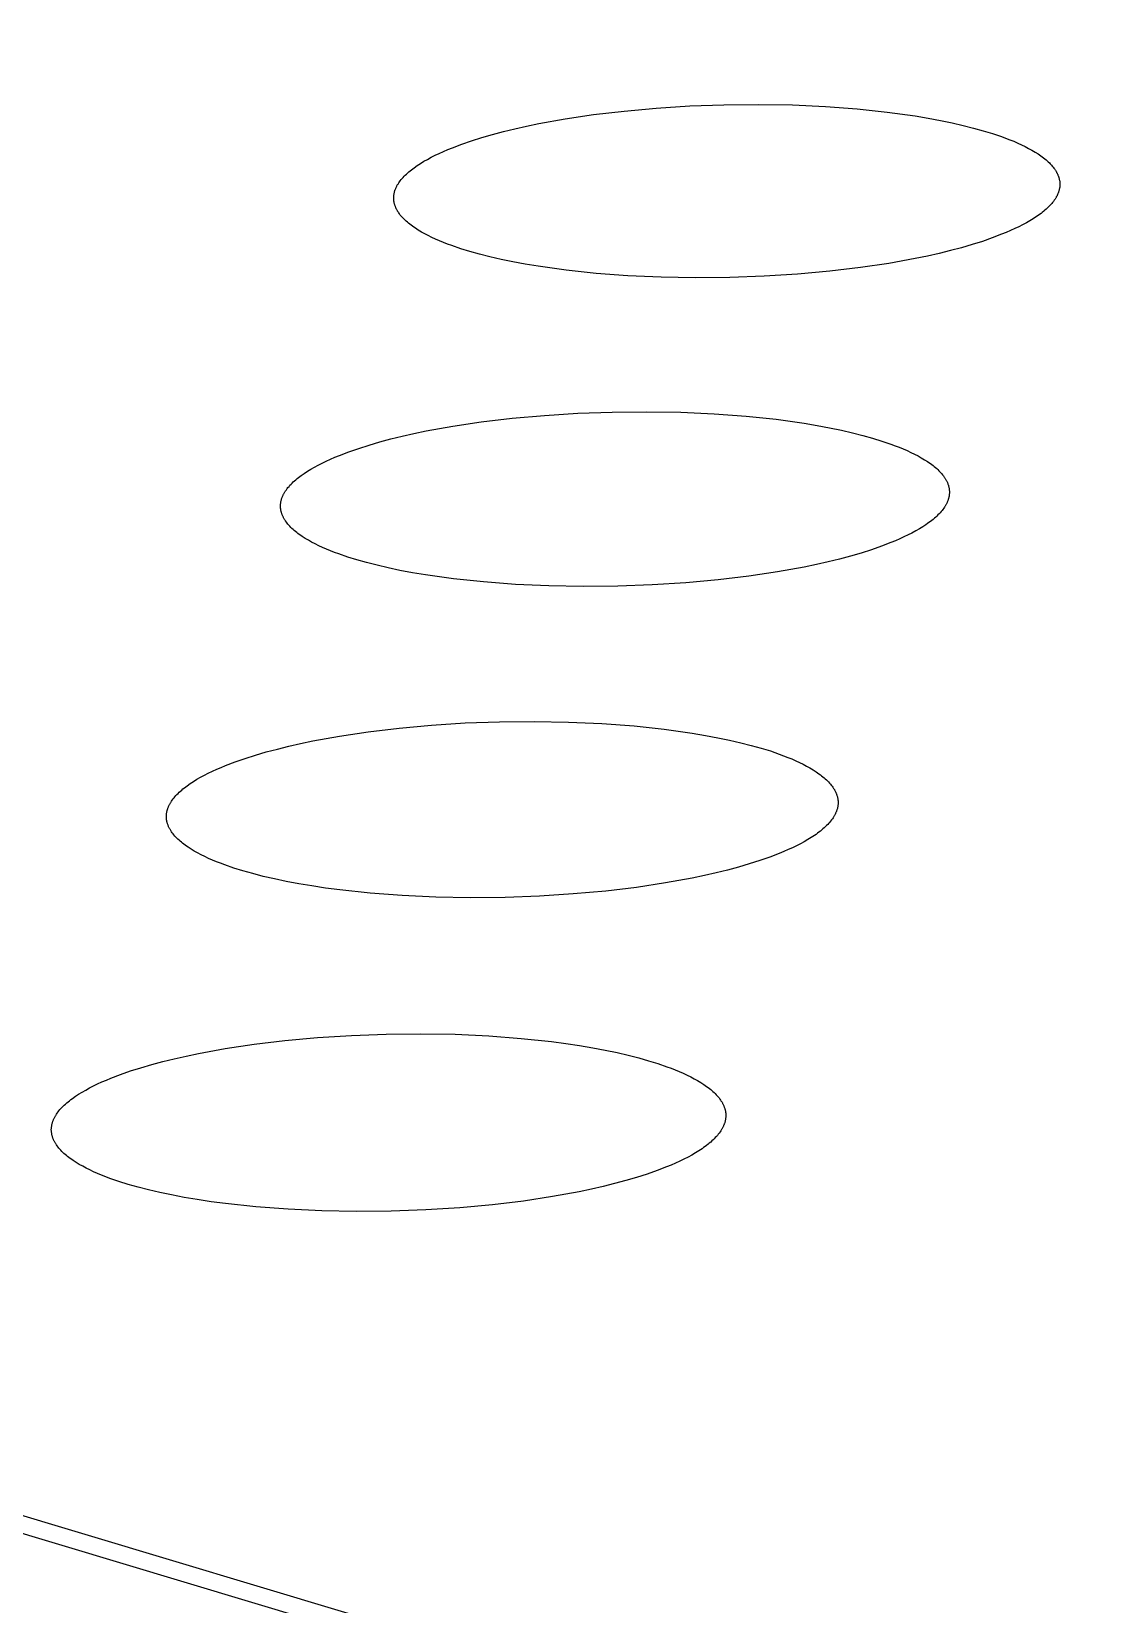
# Model space of a CAD drawing. Header units: millimetres. Extents: x -987 to 2591, y -102 to 2398.
# Drawn here: x -145.34 to -136.16, y 748.66 to 762.25 of the extents above; entities that cross this region are included whole.
import ezdxf

# ---------------------------------------------------------------- set-up
doc = ezdxf.new("R2010")
doc.units = ezdxf.units.MM
doc.header["$MEASUREMENT"] = 0
doc.layers.add('Utwórz2D linie widoczne', color=7, linetype='Continuous', true_color=0x000000)

msp = doc.modelspace()

# ---------------------------------------------------------------- linework, layer by layer
at = {"layer": 'Utwórz2D linie widoczne'}
for p, q in [((-11.03, 709.166), (-188.25, 762.254)), ((-188.303, 762.12), (-11.561, 709.164)), ((-139.648, 761.61), (-139.353, 761.62)), ((-139.353, 761.62), (-139.055, 761.623)), ((-139.055, 761.623), (-138.761, 761.618)), ((-138.761, 761.618), (-138.475, 761.605)), ((-140.954, 761.457), (-140.726, 761.498)), ((-140.726, 761.498), (-140.479, 761.535)), ((-140.479, 761.535), (-140.215, 761.566)), ((-140.215, 761.566), (-139.937, 761.591)), ((-139.937, 761.591), (-139.648, 761.61)), ((-138.475, 761.605), (-138.2, 761.584)), ((-138.2, 761.584), (-137.94, 761.557)), ((-137.94, 761.557), (-137.7, 761.523)), ((-137.7, 761.523), (-137.588, 761.505)), ((-137.588, 761.505), (-137.481, 761.485)), ((-137.481, 761.485), (-137.379, 761.464)), ((-141.445, 761.337), (-141.352, 761.363)), ((-141.352, 761.363), (-141.257, 761.388)), ((-141.257, 761.388), (-141.16, 761.412)), ((-141.16, 761.412), (-141.06, 761.435)), ((-141.06, 761.435), (-140.954, 761.457)), ((-137.379, 761.464), (-137.284, 761.442)), ((-137.284, 761.442), (-137.194, 761.419)), ((-137.194, 761.419), (-137.11, 761.396)), ((-137.11, 761.396), (-137.03, 761.371)), ((-137.03, 761.371), (-136.954, 761.345)), ((-136.954, 761.345), (-136.917, 761.332)), ((-141.814, 761.199), (-141.777, 761.216)), ((-141.777, 761.216), (-141.739, 761.232)), ((-141.739, 761.232), (-141.7, 761.248)), ((-141.7, 761.248), (-141.619, 761.279)), ((-141.619, 761.279), (-141.534, 761.308)), ((-141.534, 761.308), (-141.445, 761.337)), ((-136.917, 761.332), (-136.881, 761.318)), ((-136.881, 761.318), (-136.846, 761.304)), ((-136.846, 761.304), (-136.813, 761.289)), ((-136.813, 761.289), (-136.78, 761.274)), ((-136.78, 761.274), (-136.749, 761.259)), ((-136.749, 761.259), (-136.719, 761.243)), ((-136.719, 761.243), (-136.69, 761.228)), ((-136.69, 761.228), (-136.663, 761.211)), ((-136.663, 761.211), (-136.637, 761.195)), ((-142.042, 761.067), (-142.029, 761.076)), ((-142.029, 761.076), (-142.003, 761.095)), ((-142.003, 761.095), (-141.975, 761.113)), ((-141.975, 761.113), (-141.946, 761.131)), ((-141.946, 761.131), (-141.915, 761.148)), ((-141.915, 761.148), (-141.883, 761.166)), ((-141.883, 761.166), (-141.849, 761.183)), ((-141.849, 761.183), (-141.814, 761.199)), ((-136.637, 761.195), (-136.625, 761.187)), ((-136.625, 761.187), (-136.613, 761.178)), ((-136.613, 761.178), (-136.601, 761.17)), ((-136.601, 761.17), (-136.59, 761.161)), ((-136.59, 761.161), (-136.579, 761.152)), ((-136.579, 761.152), (-136.568, 761.144)), ((-136.568, 761.144), (-136.558, 761.135)), ((-136.558, 761.135), (-136.549, 761.126)), ((-136.549, 761.126), (-136.539, 761.117)), ((-136.539, 761.117), (-136.531, 761.108)), ((-136.531, 761.108), (-136.522, 761.099)), ((-136.522, 761.099), (-136.514, 761.09)), ((-136.514, 761.09), (-136.507, 761.081)), ((-136.507, 761.081), (-136.5, 761.072)), ((-136.5, 761.072), (-136.493, 761.063)), ((-142.173, 760.93), (-142.17, 760.934)), ((-142.17, 760.934), (-142.167, 760.939)), ((-142.167, 760.939), (-142.164, 760.944)), ((-142.164, 760.944), (-142.157, 760.954)), ((-142.157, 760.954), (-142.15, 760.963)), ((-142.15, 760.963), (-142.143, 760.973)), ((-142.143, 760.973), (-142.135, 760.982)), ((-142.135, 760.982), (-142.126, 760.992)), ((-142.126, 760.992), (-142.117, 761.002)), ((-142.117, 761.002), (-142.108, 761.011)), ((-142.108, 761.011), (-142.098, 761.02)), ((-142.098, 761.02), (-142.087, 761.03)), ((-142.087, 761.03), (-142.077, 761.039)), ((-142.077, 761.039), (-142.066, 761.049)), ((-142.066, 761.049), (-142.054, 761.058)), ((-142.054, 761.058), (-142.042, 761.067)), ((-136.493, 761.063), (-136.49, 761.058)), ((-136.49, 761.058), (-136.487, 761.054)), ((-136.487, 761.054), (-136.484, 761.049)), ((-136.484, 761.049), (-136.481, 761.044)), ((-136.481, 761.044), (-136.478, 761.04)), ((-136.478, 761.04), (-136.476, 761.035)), ((-136.476, 761.035), (-136.473, 761.03)), ((-136.473, 761.03), (-136.471, 761.026)), ((-136.471, 761.026), (-136.469, 761.021)), ((-136.469, 761.021), (-136.467, 761.016)), ((-136.467, 761.016), (-136.465, 761.012)), ((-136.465, 761.012), (-136.463, 761.007)), ((-136.463, 761.007), (-136.461, 761.002)), ((-136.461, 761.002), (-136.459, 760.997)), ((-136.459, 760.997), (-136.458, 760.993)), ((-136.458, 760.993), (-136.456, 760.988)), ((-136.456, 760.988), (-136.455, 760.983)), ((-136.455, 760.983), (-136.454, 760.978)), ((-136.454, 760.978), (-136.453, 760.973)), ((-136.453, 760.973), (-136.452, 760.969)), ((-136.452, 760.969), (-136.451, 760.964)), ((-136.451, 760.964), (-136.45, 760.959)), ((-136.45, 760.959), (-136.45, 760.954)), ((-136.45, 760.954), (-136.449, 760.95)), ((-136.449, 760.95), (-136.449, 760.945)), ((-136.449, 760.945), (-136.448, 760.94)), ((-136.448, 760.94), (-136.448, 760.935)), ((-136.448, 760.935), (-136.448, 760.93)), ((-142.207, 760.828), (-142.206, 760.833)), ((-142.207, 760.823), (-142.207, 760.828)), ((-142.207, 760.818), (-142.207, 760.823)), ((-142.207, 760.813), (-142.207, 760.818)), ((-142.207, 760.808), (-142.207, 760.813)), ((-142.207, 760.804), (-142.207, 760.808)), ((-142.207, 760.799), (-142.207, 760.804)), ((-142.206, 760.794), (-142.207, 760.799)), ((-142.206, 760.837), (-142.205, 760.842)), ((-142.206, 760.833), (-142.206, 760.837)), ((-142.205, 760.842), (-142.204, 760.847)), ((-142.204, 760.847), (-142.203, 760.852)), ((-142.203, 760.852), (-142.202, 760.857)), ((-142.202, 760.857), (-142.201, 760.862)), ((-142.201, 760.862), (-142.2, 760.867)), ((-142.2, 760.867), (-142.199, 760.871)), ((-142.199, 760.871), (-142.197, 760.876)), ((-142.197, 760.876), (-142.196, 760.881)), ((-142.196, 760.881), (-142.194, 760.886)), ((-142.194, 760.886), (-142.192, 760.891)), ((-142.192, 760.891), (-142.19, 760.896)), ((-142.19, 760.896), (-142.188, 760.9)), ((-142.188, 760.9), (-142.186, 760.905)), ((-142.186, 760.905), (-142.184, 760.91)), ((-142.184, 760.91), (-142.181, 760.915)), ((-142.181, 760.915), (-142.179, 760.92)), ((-142.179, 760.92), (-142.176, 760.925)), ((-142.176, 760.925), (-142.173, 760.93)), ((-136.49, 760.804), (-136.497, 760.795)), ((-136.487, 760.809), (-136.49, 760.804)), ((-136.484, 760.814), (-136.487, 760.809)), ((-136.481, 760.819), (-136.484, 760.814)), ((-136.479, 760.824), (-136.481, 760.819)), ((-136.476, 760.828), (-136.479, 760.824)), ((-136.473, 760.833), (-136.476, 760.828)), ((-136.471, 760.838), (-136.473, 760.833)), ((-136.469, 760.843), (-136.471, 760.838)), ((-136.467, 760.848), (-136.469, 760.843)), ((-136.465, 760.853), (-136.467, 760.848)), ((-136.463, 760.858), (-136.465, 760.853)), ((-136.461, 760.862), (-136.463, 760.858)), ((-136.459, 760.867), (-136.461, 760.862)), ((-136.458, 760.872), (-136.459, 760.867)), ((-136.456, 760.877), (-136.458, 760.872)), ((-136.455, 760.882), (-136.456, 760.877)), ((-136.454, 760.887), (-136.455, 760.882)), ((-136.453, 760.891), (-136.454, 760.887)), ((-136.452, 760.896), (-136.453, 760.891)), ((-136.451, 760.901), (-136.452, 760.896)), ((-136.45, 760.906), (-136.451, 760.901)), ((-136.449, 760.911), (-136.45, 760.906)), ((-136.448, 760.925), (-136.449, 760.921)), ((-136.449, 760.921), (-136.449, 760.916)), ((-136.449, 760.916), (-136.449, 760.911)), ((-136.448, 760.93), (-136.448, 760.925)), ((-142.206, 760.789), (-142.206, 760.794)), ((-142.205, 760.784), (-142.206, 760.789)), ((-142.204, 760.78), (-142.205, 760.784)), ((-142.203, 760.775), (-142.204, 760.78)), ((-142.202, 760.77), (-142.203, 760.775)), ((-142.201, 760.765), (-142.202, 760.77)), ((-142.2, 760.76), (-142.201, 760.765)), ((-142.198, 760.756), (-142.2, 760.76)), ((-142.197, 760.751), (-142.198, 760.756)), ((-142.195, 760.746), (-142.197, 760.751)), ((-142.193, 760.741), (-142.195, 760.746)), ((-142.192, 760.737), (-142.193, 760.741)), ((-142.19, 760.732), (-142.192, 760.737)), ((-142.188, 760.727), (-142.19, 760.732)), ((-142.185, 760.723), (-142.188, 760.727)), ((-142.183, 760.718), (-142.185, 760.723)), ((-142.181, 760.713), (-142.183, 760.718)), ((-142.178, 760.709), (-142.181, 760.713)), ((-142.175, 760.704), (-142.178, 760.709)), ((-142.173, 760.699), (-142.175, 760.704)), ((-142.17, 760.695), (-142.173, 760.699)), ((-142.167, 760.69), (-142.17, 760.695)), ((-142.164, 760.685), (-142.167, 760.69)), ((-142.157, 760.676), (-142.164, 760.685)), ((-142.15, 760.667), (-142.157, 760.676)), ((-142.142, 760.658), (-142.15, 760.667)), ((-136.637, 760.663), (-136.65, 760.653)), ((-136.624, 760.672), (-136.637, 760.663)), ((-136.611, 760.681), (-136.624, 760.672)), ((-136.6, 760.69), (-136.611, 760.681)), ((-136.588, 760.7), (-136.6, 760.69)), ((-136.577, 760.709), (-136.588, 760.7)), ((-136.566, 760.718), (-136.577, 760.709)), ((-136.556, 760.728), (-136.566, 760.718)), ((-136.546, 760.737), (-136.556, 760.728)), ((-136.537, 760.747), (-136.546, 760.737)), ((-136.528, 760.756), (-136.537, 760.747)), ((-136.519, 760.766), (-136.528, 760.756)), ((-136.511, 760.775), (-136.519, 760.766)), ((-136.504, 760.785), (-136.511, 760.775)), ((-136.497, 760.795), (-136.504, 760.785)), ((-142.135, 760.649), (-142.142, 760.658)), ((-142.126, 760.64), (-142.135, 760.649)), ((-142.118, 760.631), (-142.126, 760.64)), ((-142.108, 760.622), (-142.118, 760.631)), ((-142.099, 760.613), (-142.108, 760.622)), ((-142.089, 760.604), (-142.099, 760.613)), ((-142.078, 760.596), (-142.089, 760.604)), ((-142.068, 760.587), (-142.078, 760.596)), ((-142.056, 760.578), (-142.068, 760.587)), ((-142.045, 760.57), (-142.056, 760.578)), ((-142.033, 760.561), (-142.045, 760.57)), ((-142.02, 760.553), (-142.033, 760.561)), ((-141.995, 760.537), (-142.02, 760.553)), ((-141.967, 760.52), (-141.995, 760.537)), ((-136.875, 760.532), (-136.913, 760.516)), ((-136.839, 760.549), (-136.875, 760.532)), ((-136.804, 760.565), (-136.839, 760.549)), ((-136.77, 760.582), (-136.804, 760.565)), ((-136.738, 760.6), (-136.77, 760.582)), ((-136.707, 760.618), (-136.738, 760.6)), ((-136.678, 760.635), (-136.707, 760.618)), ((-136.65, 760.653), (-136.678, 760.635)), ((-141.939, 760.504), (-141.967, 760.52)), ((-141.909, 760.489), (-141.939, 760.504)), ((-141.878, 760.474), (-141.909, 760.489)), ((-141.845, 760.459), (-141.878, 760.474)), ((-141.812, 760.444), (-141.845, 760.459)), ((-141.777, 760.43), (-141.812, 760.444)), ((-141.741, 760.416), (-141.777, 760.43)), ((-141.705, 760.402), (-141.741, 760.416)), ((-141.628, 760.376), (-141.705, 760.402)), ((-137.207, 760.411), (-137.3, 760.384)), ((-137.118, 760.439), (-137.207, 760.411)), ((-137.033, 760.469), (-137.118, 760.439)), ((-136.952, 760.5), (-137.033, 760.469)), ((-136.913, 760.516), (-136.952, 760.5)), ((-141.549, 760.352), (-141.628, 760.376)), ((-141.465, 760.328), (-141.549, 760.352)), ((-141.375, 760.305), (-141.465, 760.328)), ((-141.279, 760.283), (-141.375, 760.305)), ((-141.178, 760.262), (-141.279, 760.283)), ((-141.071, 760.242), (-141.178, 760.262)), ((-137.698, 760.29), (-137.926, 760.249)), ((-137.592, 760.312), (-137.698, 760.29)), ((-137.492, 760.335), (-137.592, 760.312)), ((-137.394, 760.359), (-137.492, 760.335)), ((-137.3, 760.384), (-137.394, 760.359)), ((-140.958, 760.224), (-141.071, 760.242)), ((-140.717, 760.19), (-140.958, 760.224)), ((-140.458, 760.162), (-140.717, 760.19)), ((-140.182, 760.142), (-140.458, 760.162)), ((-139.895, 760.129), (-140.182, 760.142)), ((-139.6, 760.123), (-139.895, 760.129)), ((-139.302, 760.126), (-139.6, 760.123)), ((-139.006, 760.137), (-139.302, 760.126)), ((-138.717, 760.155), (-139.006, 760.137)), ((-138.438, 760.181), (-138.717, 760.155)), ((-138.173, 760.212), (-138.438, 760.181)), ((-137.926, 760.249), (-138.173, 760.212)), ((-141.45, 758.878), (-141.184, 758.91)), ((-141.184, 758.91), (-140.905, 758.935)), ((-140.905, 758.935), (-140.615, 758.954)), ((-140.615, 758.954), (-140.318, 758.964)), ((-140.318, 758.964), (-140.02, 758.967)), ((-140.02, 758.967), (-139.724, 758.962)), ((-139.724, 758.962), (-139.437, 758.949)), ((-139.437, 758.949), (-139.161, 758.928)), ((-139.161, 758.928), (-138.9, 758.901)), ((-138.9, 758.901), (-138.659, 758.867)), ((-142.134, 758.755), (-142.032, 758.778)), ((-142.032, 758.778), (-141.926, 758.8)), ((-141.926, 758.8), (-141.697, 758.841)), ((-141.697, 758.841), (-141.45, 758.878)), ((-138.659, 758.867), (-138.546, 758.848)), ((-138.546, 758.848), (-138.439, 758.828)), ((-138.439, 758.828), (-138.337, 758.807)), ((-138.337, 758.807), (-138.241, 758.784)), ((-138.241, 758.784), (-138.151, 758.762)), ((-138.151, 758.762), (-138.067, 758.738)), ((-142.594, 758.62), (-142.509, 758.65)), ((-142.509, 758.65), (-142.419, 758.678)), ((-142.419, 758.678), (-142.327, 758.705)), ((-142.327, 758.705), (-142.231, 758.731)), ((-142.231, 758.731), (-142.134, 758.755)), ((-138.067, 758.738), (-137.987, 758.713)), ((-137.987, 758.713), (-137.91, 758.687)), ((-137.91, 758.687), (-137.873, 758.673)), ((-137.873, 758.673), (-137.837, 758.659)), ((-137.837, 758.659), (-137.802, 758.645)), ((-137.802, 758.645), (-137.769, 758.63)), ((-137.769, 758.63), (-137.736, 758.615)), ((-142.923, 758.471), (-142.892, 758.488)), ((-142.892, 758.488), (-142.859, 758.506)), ((-142.859, 758.506), (-142.825, 758.523)), ((-142.825, 758.523), (-142.79, 758.54)), ((-142.79, 758.54), (-142.753, 758.557)), ((-142.753, 758.557), (-142.715, 758.573)), ((-142.715, 758.573), (-142.676, 758.589)), ((-142.676, 758.589), (-142.594, 758.62)), ((-137.736, 758.615), (-137.705, 758.6)), ((-137.705, 758.6), (-137.674, 758.584)), ((-137.674, 758.584), (-137.646, 758.568)), ((-137.646, 758.568), (-137.618, 758.552)), ((-137.618, 758.552), (-137.592, 758.535)), ((-137.592, 758.535), (-137.58, 758.527)), ((-137.58, 758.527), (-137.568, 758.519)), ((-137.568, 758.519), (-137.556, 758.51)), ((-137.556, 758.51), (-137.545, 758.501)), ((-137.545, 758.501), (-137.534, 758.493)), ((-137.534, 758.493), (-137.523, 758.484)), ((-143.095, 758.341), (-143.085, 758.35)), ((-143.085, 758.35), (-143.075, 758.36)), ((-143.075, 758.36), (-143.065, 758.369)), ((-143.065, 758.369), (-143.054, 758.379)), ((-143.054, 758.379), (-143.043, 758.388)), ((-143.043, 758.388), (-143.031, 758.397)), ((-143.031, 758.397), (-143.019, 758.407)), ((-143.019, 758.407), (-143.007, 758.416)), ((-143.007, 758.416), (-142.98, 758.434)), ((-142.98, 758.434), (-142.952, 758.453)), ((-142.952, 758.453), (-142.923, 758.471)), ((-137.523, 758.484), (-137.513, 758.475)), ((-137.513, 758.475), (-137.504, 758.466)), ((-137.504, 758.466), (-137.494, 758.457)), ((-137.494, 758.457), (-137.486, 758.448)), ((-137.486, 758.448), (-137.477, 758.439)), ((-137.477, 758.439), (-137.469, 758.43)), ((-137.469, 758.43), (-137.462, 758.421)), ((-137.462, 758.421), (-137.454, 758.412)), ((-137.454, 758.412), (-137.448, 758.402)), ((-137.448, 758.402), (-137.445, 758.398)), ((-137.445, 758.398), (-137.442, 758.393)), ((-137.442, 758.393), (-137.439, 758.388)), ((-137.439, 758.388), (-137.436, 758.384)), ((-137.436, 758.384), (-137.433, 758.379)), ((-137.433, 758.379), (-137.431, 758.374)), ((-137.431, 758.374), (-137.428, 758.37)), ((-137.428, 758.37), (-137.426, 758.365)), ((-137.426, 758.365), (-137.423, 758.36)), ((-137.423, 758.36), (-137.421, 758.355)), ((-137.421, 758.355), (-137.419, 758.351)), ((-137.419, 758.351), (-137.417, 758.346)), ((-143.177, 758.209), (-143.176, 758.214)), ((-143.176, 758.214), (-143.174, 758.219)), ((-143.174, 758.219), (-143.172, 758.224)), ((-143.172, 758.224), (-143.17, 758.229)), ((-143.17, 758.229), (-143.168, 758.234)), ((-143.168, 758.234), (-143.166, 758.239)), ((-143.166, 758.239), (-143.164, 758.244)), ((-143.164, 758.244), (-143.162, 758.248)), ((-143.162, 758.248), (-143.159, 758.253)), ((-143.159, 758.253), (-143.157, 758.258)), ((-143.157, 758.258), (-143.154, 758.263)), ((-143.154, 758.263), (-143.151, 758.268)), ((-143.151, 758.268), (-143.148, 758.273)), ((-143.148, 758.273), (-143.145, 758.278)), ((-143.145, 758.278), (-143.142, 758.283)), ((-143.142, 758.283), (-143.135, 758.292)), ((-143.135, 758.292), (-143.128, 758.302)), ((-143.128, 758.302), (-143.121, 758.312)), ((-143.121, 758.312), (-143.112, 758.321)), ((-143.112, 758.321), (-143.104, 758.331)), ((-143.104, 758.331), (-143.095, 758.341)), ((-137.417, 758.346), (-137.416, 758.341)), ((-137.416, 758.341), (-137.414, 758.336)), ((-137.414, 758.336), (-137.412, 758.332)), ((-137.411, 758.215), (-137.413, 758.21)), ((-137.412, 758.332), (-137.411, 758.327)), ((-137.411, 758.327), (-137.41, 758.322)), ((-137.41, 758.22), (-137.411, 758.215)), ((-137.41, 758.322), (-137.408, 758.317)), ((-137.409, 758.225), (-137.41, 758.22)), ((-137.407, 758.23), (-137.409, 758.225)), ((-137.408, 758.317), (-137.407, 758.312)), ((-137.407, 758.312), (-137.406, 758.307)), ((-137.406, 758.235), (-137.407, 758.23)), ((-137.406, 758.307), (-137.406, 758.303)), ((-137.406, 758.303), (-137.405, 758.298)), ((-137.405, 758.244), (-137.406, 758.239)), ((-137.406, 758.239), (-137.406, 758.235)), ((-137.405, 758.298), (-137.404, 758.293)), ((-137.404, 758.249), (-137.405, 758.244)), ((-137.404, 758.293), (-137.404, 758.288)), ((-137.404, 758.288), (-137.403, 758.283)), ((-137.403, 758.259), (-137.404, 758.254)), ((-137.404, 758.254), (-137.404, 758.249)), ((-137.403, 758.283), (-137.403, 758.278)), ((-137.403, 758.278), (-137.403, 758.274)), ((-137.403, 758.274), (-137.403, 758.269)), ((-137.403, 758.269), (-137.403, 758.264)), ((-137.403, 758.264), (-137.403, 758.259)), ((-143.186, 758.156), (-143.185, 758.16)), ((-143.186, 758.151), (-143.186, 758.156)), ((-143.186, 758.146), (-143.186, 758.151)), ((-143.185, 758.141), (-143.186, 758.146)), ((-143.185, 758.17), (-143.184, 758.175)), ((-143.185, 758.165), (-143.185, 758.17)), ((-143.185, 758.16), (-143.185, 758.165)), ((-143.185, 758.136), (-143.185, 758.141)), ((-143.185, 758.131), (-143.185, 758.136)), ((-143.184, 758.126), (-143.185, 758.131)), ((-143.184, 758.18), (-143.183, 758.185)), ((-143.184, 758.175), (-143.184, 758.18)), ((-143.183, 758.122), (-143.184, 758.126)), ((-143.183, 758.185), (-143.182, 758.19)), ((-143.183, 758.117), (-143.183, 758.122)), ((-143.182, 758.112), (-143.183, 758.117)), ((-143.182, 758.19), (-143.181, 758.195)), ((-143.181, 758.107), (-143.182, 758.112)), ((-143.181, 758.195), (-143.18, 758.2)), ((-143.179, 758.102), (-143.181, 758.107)), ((-143.18, 758.2), (-143.178, 758.204)), ((-143.178, 758.098), (-143.179, 758.102)), ((-143.178, 758.204), (-143.177, 758.209)), ((-143.177, 758.093), (-143.178, 758.098)), ((-143.175, 758.088), (-143.177, 758.093)), ((-143.174, 758.083), (-143.175, 758.088)), ((-143.172, 758.078), (-143.174, 758.083)), ((-143.17, 758.074), (-143.172, 758.078)), ((-137.492, 758.084), (-137.502, 758.074)), ((-137.483, 758.093), (-137.492, 758.084)), ((-137.475, 758.103), (-137.483, 758.093)), ((-137.467, 758.113), (-137.475, 758.103)), ((-137.459, 758.122), (-137.467, 758.113)), ((-137.452, 758.132), (-137.459, 758.122)), ((-137.446, 758.142), (-137.452, 758.132)), ((-137.442, 758.147), (-137.446, 758.142)), ((-137.439, 758.151), (-137.442, 758.147)), ((-137.436, 758.156), (-137.439, 758.151)), ((-137.434, 758.161), (-137.436, 758.156)), ((-137.431, 758.166), (-137.434, 758.161)), ((-137.429, 758.171), (-137.431, 758.166)), ((-137.426, 758.176), (-137.429, 758.171)), ((-137.424, 758.181), (-137.426, 758.176)), ((-137.422, 758.186), (-137.424, 758.181)), ((-137.42, 758.191), (-137.422, 758.186)), ((-137.418, 758.195), (-137.42, 758.191)), ((-137.416, 758.2), (-137.418, 758.195)), ((-137.414, 758.205), (-137.416, 758.2)), ((-137.413, 758.21), (-137.414, 758.205)), ((-143.168, 758.069), (-143.17, 758.074)), ((-143.166, 758.064), (-143.168, 758.069)), ((-143.164, 758.059), (-143.166, 758.064)), ((-143.161, 758.055), (-143.164, 758.059)), ((-143.159, 758.05), (-143.161, 758.055)), ((-143.156, 758.045), (-143.159, 758.05)), ((-143.154, 758.04), (-143.156, 758.045)), ((-143.151, 758.036), (-143.154, 758.04)), ((-143.148, 758.031), (-143.151, 758.036)), ((-143.145, 758.026), (-143.148, 758.031)), ((-143.142, 758.022), (-143.145, 758.026)), ((-143.135, 758.012), (-143.142, 758.022)), ((-143.128, 758.003), (-143.135, 758.012)), ((-143.121, 757.994), (-143.128, 758.003)), ((-143.113, 757.985), (-143.121, 757.994)), ((-143.105, 757.976), (-143.113, 757.985)), ((-143.096, 757.967), (-143.105, 757.976)), ((-143.087, 757.958), (-143.096, 757.967)), ((-143.077, 757.949), (-143.087, 757.958)), ((-143.067, 757.94), (-143.077, 757.949)), ((-137.663, 757.953), (-137.694, 757.936)), ((-137.634, 757.971), (-137.663, 757.953)), ((-137.606, 757.99), (-137.634, 757.971)), ((-137.593, 757.999), (-137.606, 757.99)), ((-137.58, 758.008), (-137.593, 757.999)), ((-137.567, 758.017), (-137.58, 758.008)), ((-137.555, 758.027), (-137.567, 758.017)), ((-137.544, 758.036), (-137.555, 758.027)), ((-137.532, 758.046), (-137.544, 758.036)), ((-137.522, 758.055), (-137.532, 758.046)), ((-137.511, 758.065), (-137.522, 758.055)), ((-137.502, 758.074), (-137.511, 758.065)), ((-143.057, 757.931), (-143.067, 757.94)), ((-143.046, 757.923), (-143.057, 757.931)), ((-143.035, 757.914), (-143.046, 757.923)), ((-143.023, 757.905), (-143.035, 757.914)), ((-143.011, 757.897), (-143.023, 757.905)), ((-142.999, 757.888), (-143.011, 757.897)), ((-142.973, 757.872), (-142.999, 757.888)), ((-142.945, 757.855), (-142.973, 757.872)), ((-142.917, 757.839), (-142.945, 757.855)), ((-142.887, 757.824), (-142.917, 757.839)), ((-142.855, 757.808), (-142.887, 757.824)), ((-142.823, 757.793), (-142.855, 757.808)), ((-137.909, 757.835), (-137.991, 757.804)), ((-137.87, 757.851), (-137.909, 757.835)), ((-137.832, 757.867), (-137.87, 757.851)), ((-137.796, 757.884), (-137.832, 757.867)), ((-137.76, 757.901), (-137.796, 757.884)), ((-137.727, 757.918), (-137.76, 757.901)), ((-137.694, 757.936), (-137.727, 757.918)), ((-142.789, 757.779), (-142.823, 757.793)), ((-142.754, 757.764), (-142.789, 757.779)), ((-142.718, 757.75), (-142.754, 757.764)), ((-142.682, 757.737), (-142.718, 757.75)), ((-142.605, 757.71), (-142.682, 757.737)), ((-142.525, 757.686), (-142.605, 757.71)), ((-142.441, 757.662), (-142.525, 757.686)), ((-138.354, 757.693), (-138.451, 757.669)), ((-138.259, 757.718), (-138.354, 757.693)), ((-138.166, 757.745), (-138.259, 757.718)), ((-138.077, 757.774), (-138.166, 757.745)), ((-137.991, 757.804), (-138.077, 757.774)), ((-142.351, 757.639), (-142.441, 757.662)), ((-142.255, 757.617), (-142.351, 757.639)), ((-142.153, 757.595), (-142.255, 757.617)), ((-142.045, 757.575), (-142.153, 757.595)), ((-141.932, 757.556), (-142.045, 757.575)), ((-141.691, 757.522), (-141.932, 757.556)), ((-139.136, 757.545), (-139.402, 757.513)), ((-138.888, 757.582), (-139.136, 757.545)), ((-138.659, 757.624), (-138.888, 757.582)), ((-138.553, 757.646), (-138.659, 757.624)), ((-138.451, 757.669), (-138.553, 757.646)), ((-141.43, 757.495), (-141.691, 757.522)), ((-141.154, 757.474), (-141.43, 757.495)), ((-140.865, 757.461), (-141.154, 757.474)), ((-140.569, 757.455), (-140.865, 757.461)), ((-140.27, 757.458), (-140.569, 757.455)), ((-139.973, 757.469), (-140.27, 757.458)), ((-139.682, 757.487), (-139.973, 757.469)), ((-139.402, 757.513), (-139.682, 757.487)), ((-142.677, 756.163), (-142.428, 756.2)), ((-142.428, 756.2), (-142.161, 756.232)), ((-142.161, 756.232), (-141.881, 756.257)), ((-141.881, 756.257), (-141.59, 756.276)), ((-141.59, 756.276), (-141.292, 756.287)), ((-141.292, 756.287), (-140.992, 756.29)), ((-140.992, 756.29), (-140.696, 756.284)), ((-140.696, 756.284), (-140.407, 756.271)), ((-140.407, 756.271), (-140.129, 756.25)), ((-140.129, 756.25), (-139.868, 756.222)), ((-139.868, 756.222), (-139.626, 756.188)), ((-139.626, 756.188), (-139.513, 756.169)), ((-143.309, 756.026), (-143.213, 756.051)), ((-143.213, 756.051), (-143.115, 756.075)), ((-143.115, 756.075), (-143.013, 756.098)), ((-143.013, 756.098), (-142.906, 756.121)), ((-142.906, 756.121), (-142.677, 756.163)), ((-139.513, 756.169), (-139.405, 756.149)), ((-139.405, 756.149), (-139.303, 756.128)), ((-139.303, 756.128), (-139.206, 756.105)), ((-139.206, 756.105), (-139.116, 756.082)), ((-139.116, 756.082), (-139.031, 756.058)), ((-139.031, 756.058), (-138.951, 756.034)), ((-143.699, 755.892), (-143.66, 755.908)), ((-143.66, 755.908), (-143.578, 755.94)), ((-143.578, 755.94), (-143.492, 755.97)), ((-143.492, 755.97), (-143.402, 755.998)), ((-143.402, 755.998), (-143.309, 756.026)), ((-138.951, 756.034), (-138.874, 756.007)), ((-138.874, 756.007), (-138.837, 755.993)), ((-138.837, 755.993), (-138.801, 755.979)), ((-138.801, 755.979), (-138.766, 755.965)), ((-138.766, 755.965), (-138.732, 755.95)), ((-138.732, 755.95), (-138.699, 755.935)), ((-138.699, 755.935), (-138.668, 755.92)), ((-138.668, 755.92), (-138.638, 755.904)), ((-138.638, 755.904), (-138.609, 755.888)), ((-143.966, 755.753), (-143.937, 755.771)), ((-143.937, 755.771), (-143.908, 755.789)), ((-143.908, 755.789), (-143.877, 755.807)), ((-143.877, 755.807), (-143.844, 755.825)), ((-143.844, 755.825), (-143.81, 755.842)), ((-143.81, 755.842), (-143.774, 755.859)), ((-143.774, 755.859), (-143.737, 755.876)), ((-143.737, 755.876), (-143.699, 755.892)), ((-138.609, 755.888), (-138.581, 755.871)), ((-138.581, 755.871), (-138.555, 755.854)), ((-138.555, 755.854), (-138.543, 755.846)), ((-138.543, 755.846), (-138.531, 755.837)), ((-138.531, 755.837), (-138.519, 755.829)), ((-138.519, 755.829), (-138.508, 755.82)), ((-138.508, 755.82), (-138.497, 755.811)), ((-138.497, 755.811), (-138.486, 755.802)), ((-138.486, 755.802), (-138.476, 755.793)), ((-138.476, 755.793), (-138.466, 755.785)), ((-138.466, 755.785), (-138.457, 755.776)), ((-138.457, 755.776), (-138.448, 755.766)), ((-138.448, 755.766), (-138.44, 755.757)), ((-144.106, 755.629), (-144.098, 755.638)), ((-144.098, 755.638), (-144.09, 755.648)), ((-144.09, 755.648), (-144.081, 755.658)), ((-144.081, 755.658), (-144.071, 755.667)), ((-144.071, 755.667), (-144.061, 755.677)), ((-144.061, 755.677), (-144.051, 755.687)), ((-144.051, 755.687), (-144.04, 755.696)), ((-144.04, 755.696), (-144.029, 755.706)), ((-144.029, 755.706), (-144.017, 755.715)), ((-144.017, 755.715), (-144.005, 755.725)), ((-144.005, 755.725), (-143.992, 755.734)), ((-143.992, 755.734), (-143.966, 755.753)), ((-138.44, 755.757), (-138.432, 755.748)), ((-138.432, 755.748), (-138.424, 755.739)), ((-138.424, 755.739), (-138.417, 755.73)), ((-138.417, 755.73), (-138.41, 755.72)), ((-138.41, 755.72), (-138.407, 755.716)), ((-138.407, 755.716), (-138.404, 755.711)), ((-138.404, 755.711), (-138.401, 755.706)), ((-138.401, 755.706), (-138.398, 755.701)), ((-138.398, 755.701), (-138.396, 755.697)), ((-138.396, 755.697), (-138.393, 755.692)), ((-138.393, 755.692), (-138.391, 755.687)), ((-138.391, 755.687), (-138.388, 755.682)), ((-138.388, 755.682), (-138.386, 755.678)), ((-138.386, 755.678), (-138.384, 755.673)), ((-138.384, 755.673), (-138.382, 755.668)), ((-138.382, 755.668), (-138.38, 755.663)), ((-138.38, 755.663), (-138.378, 755.658)), ((-138.378, 755.658), (-138.377, 755.654)), ((-138.377, 755.654), (-138.375, 755.649)), ((-138.375, 755.649), (-138.374, 755.644)), ((-138.374, 755.644), (-138.372, 755.639)), ((-138.372, 755.639), (-138.371, 755.634)), ((-138.371, 755.634), (-138.37, 755.629)), ((-144.171, 755.491), (-144.17, 755.496)), ((-144.17, 755.496), (-144.169, 755.501)), ((-144.169, 755.501), (-144.168, 755.506)), ((-144.168, 755.506), (-144.167, 755.511)), ((-144.167, 755.511), (-144.166, 755.516)), ((-144.166, 755.516), (-144.165, 755.521)), ((-144.165, 755.521), (-144.163, 755.526)), ((-144.163, 755.526), (-144.162, 755.53)), ((-144.162, 755.53), (-144.16, 755.535)), ((-144.16, 755.535), (-144.159, 755.54)), ((-144.159, 755.54), (-144.157, 755.545)), ((-144.157, 755.545), (-144.155, 755.55)), ((-144.155, 755.55), (-144.153, 755.555)), ((-144.153, 755.555), (-144.15, 755.56)), ((-144.15, 755.56), (-144.148, 755.565)), ((-144.148, 755.565), (-144.146, 755.57)), ((-144.146, 755.57), (-144.143, 755.575)), ((-144.143, 755.575), (-144.14, 755.58)), ((-144.14, 755.58), (-144.137, 755.585)), ((-144.137, 755.585), (-144.134, 755.59)), ((-144.134, 755.59), (-144.131, 755.594)), ((-144.131, 755.594), (-144.128, 755.599)), ((-144.128, 755.599), (-144.121, 755.609)), ((-144.121, 755.609), (-144.114, 755.619)), ((-144.114, 755.619), (-144.106, 755.629)), ((-138.387, 755.497), (-138.389, 755.492)), ((-138.384, 755.502), (-138.387, 755.497)), ((-138.382, 755.507), (-138.384, 755.502)), ((-138.38, 755.511), (-138.382, 755.507)), ((-138.379, 755.516), (-138.38, 755.511)), ((-138.377, 755.521), (-138.379, 755.516)), ((-138.375, 755.526), (-138.377, 755.521)), ((-138.374, 755.531), (-138.375, 755.526)), ((-138.372, 755.536), (-138.374, 755.531)), ((-138.371, 755.541), (-138.372, 755.536)), ((-138.37, 755.546), (-138.371, 755.541)), ((-138.37, 755.629), (-138.369, 755.624)), ((-138.369, 755.551), (-138.37, 755.546)), ((-138.369, 755.624), (-138.368, 755.62)), ((-138.368, 755.556), (-138.369, 755.551)), ((-138.368, 755.62), (-138.367, 755.615)), ((-138.367, 755.566), (-138.368, 755.561)), ((-138.368, 755.561), (-138.368, 755.556)), ((-138.367, 755.615), (-138.367, 755.61)), ((-138.367, 755.61), (-138.366, 755.605)), ((-138.366, 755.571), (-138.367, 755.566)), ((-138.366, 755.605), (-138.366, 755.6)), ((-138.366, 755.6), (-138.366, 755.595)), ((-138.366, 755.595), (-138.366, 755.59)), ((-138.366, 755.59), (-138.366, 755.585)), ((-138.366, 755.585), (-138.366, 755.58)), ((-138.366, 755.58), (-138.366, 755.576)), ((-138.366, 755.576), (-138.366, 755.571)), ((-144.172, 755.481), (-144.171, 755.486)), ((-144.172, 755.476), (-144.172, 755.481)), ((-144.172, 755.471), (-144.172, 755.476)), ((-144.172, 755.466), (-144.172, 755.471)), ((-144.172, 755.462), (-144.172, 755.466)), ((-144.172, 755.457), (-144.172, 755.462)), ((-144.172, 755.452), (-144.172, 755.457)), ((-144.171, 755.447), (-144.172, 755.452)), ((-144.171, 755.486), (-144.171, 755.491)), ((-144.171, 755.442), (-144.171, 755.447)), ((-144.17, 755.437), (-144.171, 755.442)), ((-144.169, 755.432), (-144.17, 755.437)), ((-144.168, 755.427), (-144.169, 755.432)), ((-144.167, 755.422), (-144.168, 755.427)), ((-144.166, 755.418), (-144.167, 755.422)), ((-144.165, 755.413), (-144.166, 755.418)), ((-144.163, 755.408), (-144.165, 755.413)), ((-144.162, 755.403), (-144.163, 755.408)), ((-144.16, 755.398), (-144.162, 755.403)), ((-144.158, 755.393), (-144.16, 755.398)), ((-144.157, 755.389), (-144.158, 755.393)), ((-144.155, 755.384), (-144.157, 755.389)), ((-144.153, 755.379), (-144.155, 755.384)), ((-144.15, 755.374), (-144.153, 755.379)), ((-144.148, 755.37), (-144.15, 755.374)), ((-144.146, 755.365), (-144.148, 755.37)), ((-144.143, 755.36), (-144.146, 755.365)), ((-144.14, 755.355), (-144.143, 755.36)), ((-138.496, 755.36), (-138.507, 755.351)), ((-138.485, 755.37), (-138.496, 755.36)), ((-138.475, 755.38), (-138.485, 755.37)), ((-138.465, 755.389), (-138.475, 755.38)), ((-138.455, 755.399), (-138.465, 755.389)), ((-138.446, 755.409), (-138.455, 755.399)), ((-138.438, 755.418), (-138.446, 755.409)), ((-138.43, 755.428), (-138.438, 755.418)), ((-138.422, 755.438), (-138.43, 755.428)), ((-138.415, 755.448), (-138.422, 755.438)), ((-138.408, 755.457), (-138.415, 755.448)), ((-138.405, 755.462), (-138.408, 755.457)), ((-138.402, 755.467), (-138.405, 755.462)), ((-138.399, 755.472), (-138.402, 755.467)), ((-138.397, 755.477), (-138.399, 755.472)), ((-138.394, 755.482), (-138.397, 755.477)), ((-138.391, 755.487), (-138.394, 755.482)), ((-138.389, 755.492), (-138.391, 755.487)), ((-144.138, 755.351), (-144.14, 755.355)), ((-144.135, 755.346), (-144.138, 755.351)), ((-144.132, 755.341), (-144.135, 755.346)), ((-144.128, 755.336), (-144.132, 755.341)), ((-144.122, 755.327), (-144.128, 755.336)), ((-144.115, 755.318), (-144.122, 755.327)), ((-144.107, 755.308), (-144.115, 755.318)), ((-144.099, 755.299), (-144.107, 755.308)), ((-144.091, 755.29), (-144.099, 755.299)), ((-144.082, 755.281), (-144.091, 755.29)), ((-144.073, 755.272), (-144.082, 755.281)), ((-144.063, 755.263), (-144.073, 755.272)), ((-144.053, 755.254), (-144.063, 755.263)), ((-144.043, 755.245), (-144.053, 755.254)), ((-144.032, 755.236), (-144.043, 755.245)), ((-144.021, 755.228), (-144.032, 755.236)), ((-144.009, 755.219), (-144.021, 755.228)), ((-138.691, 755.232), (-138.725, 755.215)), ((-138.658, 755.25), (-138.691, 755.232)), ((-138.627, 755.268), (-138.658, 755.25)), ((-138.598, 755.286), (-138.627, 755.268)), ((-138.57, 755.304), (-138.598, 755.286)), ((-138.556, 755.313), (-138.57, 755.304)), ((-138.543, 755.323), (-138.556, 755.313)), ((-138.531, 755.332), (-138.543, 755.323)), ((-138.519, 755.341), (-138.531, 755.332)), ((-138.507, 755.351), (-138.519, 755.341)), ((-143.997, 755.211), (-144.009, 755.219)), ((-143.985, 755.202), (-143.997, 755.211)), ((-143.959, 755.185), (-143.985, 755.202)), ((-143.931, 755.169), (-143.959, 755.185)), ((-143.903, 755.153), (-143.931, 755.169)), ((-143.872, 755.137), (-143.903, 755.153)), ((-143.841, 755.121), (-143.872, 755.137)), ((-143.808, 755.106), (-143.841, 755.121)), ((-143.775, 755.091), (-143.808, 755.106)), ((-143.74, 755.077), (-143.775, 755.091)), ((-139.043, 755.086), (-139.133, 755.058)), ((-138.957, 755.116), (-139.043, 755.086)), ((-138.875, 755.148), (-138.957, 755.116)), ((-138.835, 755.164), (-138.875, 755.148)), ((-138.797, 755.181), (-138.835, 755.164)), ((-138.761, 755.197), (-138.797, 755.181)), ((-138.725, 755.215), (-138.761, 755.197)), ((-143.704, 755.063), (-143.74, 755.077)), ((-143.667, 755.049), (-143.704, 755.063)), ((-143.59, 755.022), (-143.667, 755.049)), ((-143.51, 754.997), (-143.59, 755.022)), ((-143.425, 754.974), (-143.51, 754.997)), ((-143.335, 754.95), (-143.425, 754.974)), ((-143.238, 754.928), (-143.335, 754.95)), ((-139.521, 754.957), (-139.628, 754.935)), ((-139.419, 754.981), (-139.521, 754.957)), ((-139.321, 755.005), (-139.419, 754.981)), ((-139.226, 755.03), (-139.321, 755.005)), ((-139.133, 755.058), (-139.226, 755.03)), ((-143.136, 754.907), (-143.238, 754.928)), ((-143.028, 754.886), (-143.136, 754.907)), ((-142.915, 754.867), (-143.028, 754.886)), ((-142.796, 754.849), (-142.915, 754.867)), ((-142.672, 754.833), (-142.796, 754.849)), ((-142.41, 754.805), (-142.672, 754.833)), ((-140.374, 754.823), (-140.655, 754.798)), ((-140.107, 754.855), (-140.374, 754.823)), ((-139.858, 754.893), (-140.107, 754.855)), ((-139.628, 754.935), (-139.858, 754.893)), ((-142.133, 754.784), (-142.41, 754.805)), ((-141.843, 754.771), (-142.133, 754.784)), ((-141.546, 754.765), (-141.843, 754.771)), ((-141.245, 754.768), (-141.546, 754.765)), ((-140.947, 754.779), (-141.245, 754.768)), ((-140.655, 754.798), (-140.947, 754.779)), ((-143.895, 753.42), (-143.664, 753.462)), ((-143.664, 753.462), (-143.414, 753.5)), ((-143.414, 753.5), (-143.147, 753.532)), ((-143.147, 753.532), (-142.865, 753.558)), ((-142.865, 753.558), (-142.572, 753.576)), ((-142.572, 753.576), (-142.273, 753.587)), ((-142.273, 753.587), (-141.972, 753.59)), ((-141.972, 753.59), (-141.675, 753.585)), ((-141.675, 753.585), (-141.384, 753.571)), ((-141.384, 753.571), (-141.106, 753.55)), ((-141.106, 753.55), (-140.844, 753.522)), ((-140.844, 753.522), (-140.72, 753.506)), ((-140.72, 753.506), (-140.601, 753.488)), ((-140.601, 753.488), (-140.487, 753.469)), ((-140.487, 753.469), (-140.379, 753.448)), ((-144.392, 753.296), (-144.299, 753.324)), ((-144.299, 753.324), (-144.203, 753.35)), ((-144.203, 753.35), (-144.104, 753.374)), ((-144.104, 753.374), (-144.002, 753.397)), ((-144.002, 753.397), (-143.895, 753.42)), ((-140.379, 753.448), (-140.276, 753.427)), ((-140.276, 753.427), (-140.179, 753.404)), ((-140.179, 753.404), (-140.089, 753.381)), ((-140.089, 753.381), (-140.004, 753.357)), ((-140.004, 753.357), (-139.923, 753.332)), ((-139.923, 753.332), (-139.846, 753.305)), ((-144.73, 753.173), (-144.691, 753.189)), ((-144.691, 753.189), (-144.652, 753.206)), ((-144.652, 753.206), (-144.569, 753.237)), ((-144.569, 753.237), (-144.483, 753.268)), ((-144.483, 753.268), (-144.392, 753.296)), ((-139.846, 753.305), (-139.809, 753.291)), ((-139.809, 753.291), (-139.773, 753.277)), ((-139.773, 753.277), (-139.738, 753.263)), ((-139.738, 753.263), (-139.704, 753.248)), ((-139.704, 753.248), (-139.671, 753.232)), ((-139.671, 753.232), (-139.639, 753.217)), ((-139.639, 753.217), (-139.609, 753.201)), ((-139.609, 753.201), (-139.58, 753.185)), ((-139.58, 753.185), (-139.552, 753.168)), ((-144.985, 753.03), (-144.959, 753.049)), ((-144.959, 753.049), (-144.931, 753.067)), ((-144.931, 753.067), (-144.901, 753.085)), ((-144.901, 753.085), (-144.869, 753.103)), ((-144.869, 753.103), (-144.837, 753.121)), ((-144.837, 753.121), (-144.802, 753.139)), ((-144.802, 753.139), (-144.767, 753.156)), ((-144.767, 753.156), (-144.73, 753.173)), ((-139.552, 753.168), (-139.526, 753.151)), ((-139.526, 753.151), (-139.514, 753.143)), ((-139.514, 753.143), (-139.502, 753.134)), ((-139.502, 753.134), (-139.49, 753.125)), ((-139.49, 753.125), (-139.478, 753.117)), ((-139.478, 753.117), (-139.467, 753.108)), ((-139.467, 753.108), (-139.457, 753.099)), ((-139.457, 753.099), (-139.447, 753.09)), ((-139.447, 753.09), (-139.437, 753.081)), ((-139.437, 753.081), (-139.428, 753.072)), ((-139.428, 753.072), (-139.419, 753.063)), ((-139.419, 753.063), (-139.41, 753.053)), ((-139.41, 753.053), (-139.402, 753.044)), ((-145.116, 752.904), (-145.108, 752.914)), ((-145.108, 752.914), (-145.101, 752.924)), ((-145.101, 752.924), (-145.092, 752.934)), ((-145.092, 752.934), (-145.084, 752.943)), ((-145.084, 752.943), (-145.075, 752.953)), ((-145.075, 752.953), (-145.065, 752.963)), ((-145.065, 752.963), (-145.055, 752.972)), ((-145.055, 752.972), (-145.044, 752.982)), ((-145.044, 752.982), (-145.034, 752.992)), ((-145.034, 752.992), (-145.022, 753.001)), ((-145.022, 753.001), (-145.01, 753.011)), ((-145.01, 753.011), (-144.998, 753.02)), ((-144.998, 753.02), (-144.985, 753.03)), ((-139.402, 753.044), (-139.395, 753.035)), ((-139.395, 753.035), (-139.388, 753.025)), ((-139.388, 753.025), (-139.381, 753.016)), ((-139.381, 753.016), (-139.378, 753.011)), ((-139.378, 753.011), (-139.375, 753.006)), ((-139.375, 753.006), (-139.372, 753.002)), ((-139.372, 753.002), (-139.369, 752.997)), ((-139.369, 752.997), (-139.366, 752.992)), ((-139.366, 752.992), (-139.364, 752.987)), ((-139.364, 752.987), (-139.361, 752.983)), ((-139.361, 752.983), (-139.359, 752.978)), ((-139.359, 752.978), (-139.356, 752.973)), ((-139.356, 752.973), (-139.354, 752.968)), ((-139.354, 752.968), (-139.352, 752.963)), ((-139.352, 752.963), (-139.35, 752.958)), ((-139.35, 752.958), (-139.349, 752.954)), ((-139.349, 752.954), (-139.347, 752.949)), ((-139.347, 752.949), (-139.345, 752.944)), ((-139.345, 752.944), (-139.344, 752.939)), ((-139.344, 752.939), (-139.343, 752.934)), ((-139.343, 752.934), (-139.341, 752.929)), ((-139.341, 752.929), (-139.34, 752.924)), ((-139.34, 752.924), (-139.339, 752.919)), ((-139.339, 752.919), (-139.339, 752.915)), ((-139.339, 752.915), (-139.338, 752.91)), ((-145.166, 752.78), (-145.165, 752.785)), ((-145.166, 752.775), (-145.166, 752.78)), ((-145.166, 752.77), (-145.166, 752.775)), ((-145.165, 752.785), (-145.164, 752.79)), ((-145.164, 752.795), (-145.163, 752.8)), ((-145.164, 752.79), (-145.164, 752.795)), ((-145.163, 752.8), (-145.162, 752.805)), ((-145.162, 752.805), (-145.161, 752.81)), ((-145.161, 752.81), (-145.159, 752.815)), ((-145.159, 752.815), (-145.158, 752.82)), ((-145.158, 752.82), (-145.156, 752.825)), ((-145.156, 752.825), (-145.155, 752.83)), ((-145.155, 752.83), (-145.153, 752.835)), ((-145.153, 752.835), (-145.151, 752.84)), ((-145.151, 752.84), (-145.149, 752.845)), ((-145.149, 752.845), (-145.147, 752.849)), ((-145.147, 752.849), (-145.145, 752.854)), ((-145.145, 752.854), (-145.142, 752.859)), ((-145.142, 752.859), (-145.14, 752.864)), ((-145.14, 752.864), (-145.137, 752.869)), ((-145.137, 752.869), (-145.134, 752.874)), ((-145.134, 752.874), (-145.132, 752.879)), ((-145.132, 752.879), (-145.129, 752.884)), ((-145.129, 752.884), (-145.126, 752.889)), ((-145.126, 752.889), (-145.122, 752.894)), ((-145.122, 752.894), (-145.116, 752.904)), ((-139.365, 752.776), (-139.367, 752.771)), ((-139.362, 752.781), (-139.365, 752.776)), ((-139.36, 752.786), (-139.362, 752.781)), ((-139.357, 752.791), (-139.36, 752.786)), ((-139.355, 752.796), (-139.357, 752.791)), ((-139.353, 752.801), (-139.355, 752.796)), ((-139.351, 752.805), (-139.353, 752.801)), ((-139.349, 752.81), (-139.351, 752.805)), ((-139.348, 752.815), (-139.349, 752.81)), ((-139.346, 752.82), (-139.348, 752.815)), ((-139.344, 752.825), (-139.346, 752.82)), ((-139.343, 752.83), (-139.344, 752.825)), ((-139.342, 752.835), (-139.343, 752.83)), ((-139.341, 752.84), (-139.342, 752.835)), ((-139.34, 752.845), (-139.341, 752.84)), ((-139.339, 752.85), (-139.34, 752.845)), ((-139.338, 752.855), (-139.339, 752.85)), ((-139.338, 752.91), (-139.337, 752.905)), ((-139.337, 752.865), (-139.338, 752.86)), ((-139.338, 752.86), (-139.338, 752.855)), ((-139.337, 752.905), (-139.337, 752.9)), ((-139.337, 752.9), (-139.337, 752.895)), ((-139.337, 752.895), (-139.336, 752.89)), ((-139.336, 752.875), (-139.337, 752.87)), ((-139.337, 752.87), (-139.337, 752.865)), ((-139.336, 752.89), (-139.336, 752.885)), ((-139.336, 752.885), (-139.336, 752.88)), ((-139.336, 752.88), (-139.336, 752.875)), ((-145.167, 752.765), (-145.166, 752.77)), ((-145.167, 752.76), (-145.167, 752.765)), ((-145.167, 752.755), (-145.167, 752.76)), ((-145.166, 752.75), (-145.167, 752.755)), ((-145.166, 752.745), (-145.166, 752.75)), ((-145.166, 752.74), (-145.166, 752.745)), ((-145.165, 752.735), (-145.166, 752.74)), ((-145.164, 752.73), (-145.165, 752.735)), ((-145.164, 752.726), (-145.164, 752.73)), ((-145.163, 752.721), (-145.164, 752.726)), ((-145.162, 752.716), (-145.163, 752.721)), ((-145.161, 752.711), (-145.162, 752.716)), ((-145.159, 752.706), (-145.161, 752.711)), ((-145.158, 752.701), (-145.159, 752.706)), ((-145.156, 752.696), (-145.158, 752.701)), ((-145.155, 752.691), (-145.156, 752.696)), ((-145.153, 752.687), (-145.155, 752.691)), ((-145.151, 752.682), (-145.153, 752.687)), ((-145.149, 752.677), (-145.151, 752.682)), ((-145.147, 752.672), (-145.149, 752.677)), ((-145.145, 752.667), (-145.147, 752.672)), ((-145.143, 752.662), (-145.145, 752.667)), ((-145.14, 752.658), (-145.143, 752.662)), ((-145.138, 752.653), (-145.14, 752.658)), ((-145.135, 752.648), (-145.138, 752.653)), ((-145.132, 752.643), (-145.135, 752.648)), ((-145.129, 752.638), (-145.132, 752.643)), ((-139.479, 752.644), (-139.49, 752.634)), ((-139.467, 752.653), (-139.479, 752.644)), ((-139.457, 752.663), (-139.467, 752.653)), ((-139.446, 752.672), (-139.457, 752.663)), ((-139.436, 752.682), (-139.446, 752.672)), ((-139.427, 752.692), (-139.436, 752.682)), ((-139.418, 752.702), (-139.427, 752.692)), ((-139.409, 752.711), (-139.418, 752.702)), ((-139.401, 752.721), (-139.409, 752.711)), ((-139.393, 752.731), (-139.401, 752.721)), ((-139.386, 752.741), (-139.393, 752.731)), ((-139.379, 752.751), (-139.386, 752.741)), ((-139.376, 752.756), (-139.379, 752.751)), ((-139.373, 752.761), (-139.376, 752.756)), ((-139.37, 752.766), (-139.373, 752.761)), ((-139.367, 752.771), (-139.37, 752.766)), ((-145.126, 752.634), (-145.129, 752.638)), ((-145.123, 752.629), (-145.126, 752.634)), ((-145.116, 752.62), (-145.123, 752.629)), ((-145.109, 752.61), (-145.116, 752.62)), ((-145.102, 752.601), (-145.109, 752.61)), ((-145.094, 752.592), (-145.102, 752.601)), ((-145.086, 752.582), (-145.094, 752.592)), ((-145.077, 752.573), (-145.086, 752.582)), ((-145.068, 752.564), (-145.077, 752.573)), ((-145.058, 752.555), (-145.068, 752.564)), ((-145.048, 752.546), (-145.058, 752.555)), ((-145.037, 752.537), (-145.048, 752.546)), ((-145.026, 752.528), (-145.037, 752.537)), ((-145.015, 752.519), (-145.026, 752.528)), ((-145.003, 752.511), (-145.015, 752.519)), ((-144.991, 752.502), (-145.003, 752.511)), ((-139.698, 752.506), (-139.733, 752.489)), ((-139.663, 752.524), (-139.698, 752.506)), ((-139.631, 752.541), (-139.663, 752.524)), ((-139.599, 752.56), (-139.631, 752.541)), ((-139.57, 752.578), (-139.599, 752.56)), ((-139.542, 752.596), (-139.57, 752.578)), ((-139.528, 752.606), (-139.542, 752.596)), ((-139.515, 752.615), (-139.528, 752.606)), ((-139.503, 752.625), (-139.515, 752.615)), ((-139.49, 752.634), (-139.503, 752.625)), ((-144.979, 752.494), (-144.991, 752.502)), ((-144.953, 752.477), (-144.979, 752.494)), ((-144.925, 752.46), (-144.953, 752.477)), ((-144.896, 752.444), (-144.925, 752.46)), ((-144.866, 752.428), (-144.896, 752.444)), ((-144.835, 752.412), (-144.866, 752.428)), ((-144.802, 752.397), (-144.835, 752.412)), ((-144.768, 752.382), (-144.802, 752.397)), ((-144.733, 752.367), (-144.768, 752.382)), ((-144.697, 752.353), (-144.733, 752.367)), ((-140.017, 752.377), (-140.107, 752.348)), ((-139.93, 752.407), (-140.017, 752.377)), ((-139.848, 752.439), (-139.93, 752.407)), ((-139.808, 752.455), (-139.848, 752.439)), ((-139.77, 752.472), (-139.808, 752.455)), ((-139.733, 752.489), (-139.77, 752.472)), ((-144.66, 752.339), (-144.697, 752.353)), ((-144.583, 752.312), (-144.66, 752.339)), ((-144.502, 752.287), (-144.583, 752.312)), ((-144.417, 752.263), (-144.502, 752.287)), ((-144.326, 752.24), (-144.417, 752.263)), ((-144.23, 752.217), (-144.326, 752.24)), ((-140.497, 752.247), (-140.605, 752.224)), ((-140.395, 752.27), (-140.497, 752.247)), ((-140.297, 752.295), (-140.395, 752.27)), ((-140.2, 752.321), (-140.297, 752.295)), ((-140.107, 752.348), (-140.2, 752.321)), ((-144.127, 752.196), (-144.23, 752.217)), ((-144.019, 752.175), (-144.127, 752.196)), ((-143.905, 752.156), (-144.019, 752.175)), ((-143.786, 752.138), (-143.905, 752.156)), ((-143.661, 752.121), (-143.786, 752.138)), ((-143.399, 752.093), (-143.661, 752.121)), ((-141.354, 752.112), (-141.636, 752.086)), ((-141.086, 752.144), (-141.354, 752.112)), ((-140.835, 752.182), (-141.086, 752.144)), ((-140.605, 752.224), (-140.835, 752.182)), ((-143.12, 752.072), (-143.399, 752.093)), ((-142.829, 752.059), (-143.12, 752.072)), ((-142.531, 752.053), (-142.829, 752.059)), ((-142.229, 752.056), (-142.531, 752.053)), ((-141.929, 752.067), (-142.229, 752.056)), ((-141.636, 752.086), (-141.929, 752.067))]:
    msp.add_line(p, q, dxfattribs=at)

doc.saveas('drawing.dxf')
